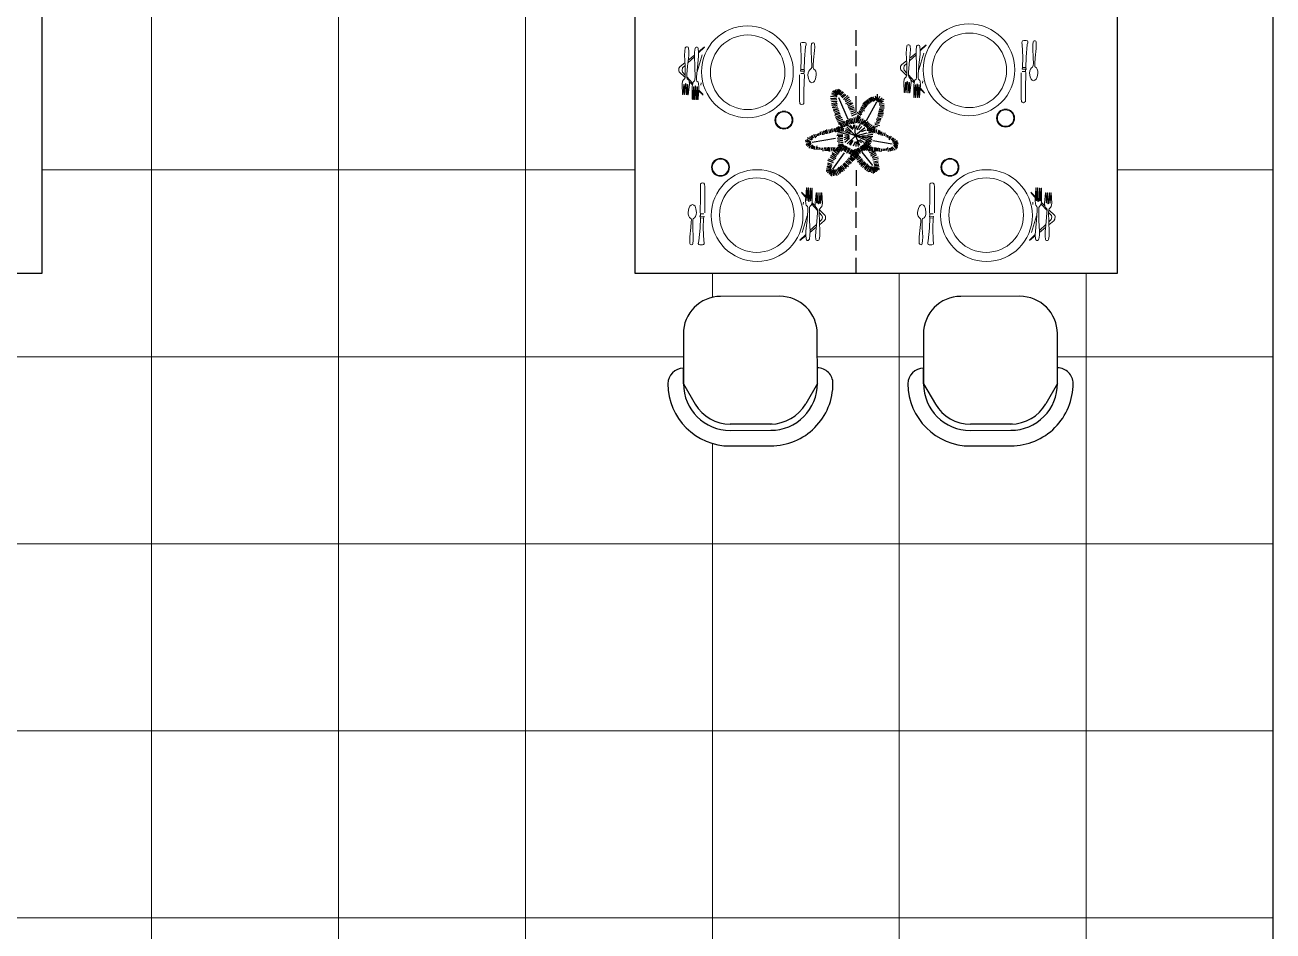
# Model space of a CAD drawing. Header units: millimetres. Extents: x 2497 to 4392, y 822 to 3100.
# Drawn here: x 3991.3 to 4391.9, y 1837.4 to 2128.2 of the extents above; entities that cross this region are included whole.
import ezdxf

# ---------------------------------------------------------------- set-up
doc = ezdxf.new("R2010")
doc.units = ezdxf.units.MM
doc.layers.add('6', color=6, linetype='Continuous')
doc.layers.add('LH', color=3, linetype='Continuous')

# ---------------------------------------------------------------- blocks, each defined once
blk = doc.blocks.new('A$C0CF827CB')
at = {"lineweight": 20}
for p, q in [((-5.12, 25), (-5.16, 23.69)), ((-4.96, 26.05), (-5.12, 25)), ((-4.82, 26.31), (-4.96, 26.05)), ((-4.55, 26.43), (-4.82, 26.31)), ((-4.55, 26.43), (-4.29, 26.42)), ((-4.29, 26.42), (-4.03, 26.28)), ((-4.03, 26.28), (-3.91, 26.02)), ((-3.91, 26.02), (-3.81, 24.96)), ((-3.81, 24.96), (-3.85, 23.65)), ((-1.98, 24.64), (-2.01, 23.46)), ((-1.81, 25.95), (-1.98, 24.64)), ((-1.67, 26.21), (-1.81, 25.95)), ((-1.4, 26.34), (-1.67, 26.21)), ((-1.14, 26.33), (-1.4, 26.34)), ((-1.4, 26.34), (-1.14, 26.33)), ((-1.14, 26.33), (-0.88, 26.19)), ((-0.88, 26.19), (-0.76, 25.92)), ((-0.76, 25.92), (-0.66, 24.6)), ((-0.66, 24.6), (-0.7, 23.42)), ((32.01, 27.45), (32, 27.05)), ((32, 27.05), (32.11, 26.52)), ((32.15, 27.7), (32.01, 27.45)), ((32.11, 26.52), (32.25, 22.44)), ((32.55, 27.82), (32.15, 27.7)), ((32.55, 27.82), (33.34, 27.8)), ((33.69, 26.47), (33.3, 22.41)), ((33.34, 27.8), (33.73, 27.66)), ((33.84, 27), (33.69, 26.47)), ((33.73, 27.66), (33.85, 27.39)), ((33.85, 27.39), (33.84, 27)), ((35.49, 26.38), (35.47, 25.26)), ((35.47, 25.26), (35.6, 22.26)), ((35.62, 27.35), (35.49, 26.38)), ((35.74, 27.62), (35.62, 27.35)), ((35.96, 27.72), (35.74, 27.62)), ((35.96, 27.72), (36.22, 27.71)), ((36.22, 27.71), (36.44, 27.6)), ((36.57, 25.23), (36.26, 22.24)), ((36.44, 27.6), (36.55, 27.33)), ((36.55, 27.33), (36.61, 26.34)), ((36.61, 26.34), (36.57, 25.23)), ((-5.16, 23.69), (-5, 20.27)), ((-5, 20.27), (-4.95, 17.5)), ((-4.21, 20.24), (-4.43, 17.49)), ((-3.85, 23.65), (-4.21, 20.24)), ((-2.01, 23.46), (-1.86, 19.91)), ((-0.7, 23.42), (-1.07, 19.88)), ((32.25, 22.44), (32.15, 19.16)), ((33.3, 22.41), (33.2, 19.13)), ((35.6, 22.26), (35.65, 20.4)), ((35.65, 20.4), (35.63, 19.74)), ((36.1, 20.38), (36.08, 19.73)), ((36.26, 22.24), (36.1, 20.38)), ((-5.13, 16.19), (-5.53, 15.81)), ((-4.98, 16.58), (-5.13, 16.19)), ((-4.95, 17.5), (-4.98, 16.58)), ((-4.43, 17.49), (-4.46, 16.57)), ((-4.46, 16.57), (-4.34, 16.17)), ((-4.34, 16.17), (-3.96, 15.76)), ((-1.86, 19.91), (-1.82, 16.75)), ((-1.82, 16.75), (-1.85, 15.83)), ((-1.3, 16.74), (-1.33, 15.82)), ((-1.07, 19.88), (-1.3, 16.74)), ((31.72, 9.18), (31.71, 17.46)), ((32.15, 19.16), (32.01, 18.64)), ((33.32, 18.6), (32.01, 18.64)), ((33.16, 17.81), (32.11, 17.85)), ((32.15, 19.16), (33.2, 19.13)), ((33.28, 17.42), (33.13, 12.42)), ((33.18, 18.34), (33.16, 17.81)), ((33.16, 17.81), (33.28, 17.42)), ((33.32, 18.6), (33.18, 18.34)), ((33.2, 19.13), (33.32, 18.6)), ((34.5, 18.05), (34.43, 17.34)), ((34.43, 17.34), (34.61, 16.19)), ((34.71, 18.63), (34.5, 18.05)), ((34.61, 16.19), (34.9, 15.41)), ((35.03, 19.06), (34.71, 18.63)), ((35.38, 19.29), (35.03, 19.06)), ((35.5, 19.41), (35.38, 19.29)), ((35.63, 19.74), (35.5, 19.41)), ((36.08, 19.73), (36.18, 19.39)), ((36.18, 19.39), (36.3, 19.27)), ((36.3, 19.27), (36.63, 19.01)), ((36.87, 16.12), (36.54, 15.36)), ((36.63, 19.01), (36.92, 18.56)), ((37.12, 17.26), (36.87, 16.12)), ((36.92, 18.56), (37.1, 17.97)), ((37.1, 17.97), (37.12, 17.26)), ((-5.81, 15.43), (-5.97, 14.38)), ((-5.97, 14.38), (-5.81, 11.09)), ((-5.53, 15.81), (-5.81, 15.43)), ((-5.68, 11.08), (-5.44, 14.36)), ((-5.44, 14.36), (-5.31, 14.36)), ((-5.31, 14.36), (-5.28, 11.07)), ((-5.15, 11.07), (-4.92, 14.48)), ((-4.92, 14.48), (-4.78, 14.61)), ((-4.65, 14.47), (-4.78, 14.61)), ((-4.62, 11.05), (-4.65, 14.47)), ((-4.26, 14.33), (-4.49, 11.05)), ((-4.13, 14.32), (-4.26, 14.33)), ((-4.1, 11.04), (-4.13, 14.32)), ((-3.61, 14.31), (-3.97, 11.03)), ((-3.96, 15.76), (-3.71, 15.36)), ((-3.71, 15.36), (-3.61, 14.31)), ((-2.54, 14.67), (-2.71, 13.62)), ((-2.71, 13.62), (-2.7, 9.55)), ((-2.57, 9.54), (-2.31, 13.61)), ((-2.4, 15.06), (-2.54, 14.67)), ((-1.99, 15.44), (-2.4, 15.06)), ((-2.31, 13.61), (-2.18, 13.61)), ((-2.18, 13.61), (-2.17, 9.53)), ((-2.04, 9.53), (-1.78, 13.73)), ((-1.85, 15.83), (-1.99, 15.44)), ((-1.78, 13.73), (-1.65, 13.85)), ((-1.52, 9.51), (-1.52, 13.72)), ((-1.33, 15.82), (-1.21, 15.42)), ((-1.21, 15.42), (-0.82, 15.01)), ((-1, 13.57), (-1.13, 13.58)), ((-0.82, 15.01), (-0.7, 14.61)), ((-0.7, 14.61), (-0.61, 13.56)), ((33.13, 12.42), (33.13, 8.22)), ((34.9, 15.41), (35.24, 15.05)), ((35.24, 15.05), (35.7, 14.84)), ((36.18, 15.02), (35.7, 14.84)), ((36.54, 15.36), (36.18, 15.02)), ((-5.81, 11.09), (-5.68, 11.08)), ((-5.28, 11.07), (-5.15, 11.07)), ((-4.49, 11.05), (-4.62, 11.05)), ((-3.97, 11.03), (-4.1, 11.04)), ((-2.7, 9.55), (-2.57, 9.54)), ((-2.17, 9.53), (-2.04, 9.53)), ((-1.39, 9.51), (-1.52, 9.51)), ((-0.86, 9.49), (-0.99, 9.5)), ((31.82, 8.26), (31.72, 9.18)), ((32.08, 7.99), (31.82, 8.26)), ((33.13, 8.22), (32.86, 7.96)), ((32.47, 7.84), (32.08, 7.99)), ((32.86, 7.96), (32.47, 7.84))]:
    blk.add_line(p, q, dxfattribs=at)
at = {"color": 255, "lineweight": 20}
for p, q in [((-1.52, 13.72), (-1.65, 13.85)), ((-1.13, 13.58), (-1.39, 9.51)), ((-0.99, 9.5), (-1, 13.57)), ((-0.61, 13.56), (-0.86, 9.49))]:
    blk.add_line(p, q, dxfattribs=at)
at = {"layer": '6', "color": 255, "lineweight": 20}
for p, q in [((-0.68, 24.84), (1.23, 26.39)), ((-0.67, 24.47), (1.23, 26.26)), ((-7, 19.54), (-6.59, 20.05)), ((-6.59, 20.05), (-5.05, 21.3)), ((-5.81, 19.63), (-5.01, 20.39)), ((-4.11, 21.24), (-2, 23.22)), ((-4.01, 22.14), (-2, 23.77)), ((0.49, 23.78), (-1.11, 18.42)), ((-7.02, 18.62), (-7, 19.54)), ((-6.9, 18.35), (-7.02, 18.62)), ((-5.01, 16.51), (-6.9, 18.35)), ((-5.97, 18.85), (-5.81, 19.63)), ((-5.85, 18.32), (-5.97, 18.85)), ((-4.96, 17.34), (-5.85, 18.32)), ((-2.54, 14.67), (-4.45, 16.77)), ((-2.62, 14.18), (-3.69, 15.23)), ((-1.52, 13.11), (-1.8, 13.39)), ((-1, 12.6), (-1.18, 12.78)), ((-1, 12.96), (-1.16, 13.14)), ((0.76, 10.89), (-0.68, 12.3)), ((0.64, 11.16), (-0.67, 12.59)), ((0.15, 14.87), (0.07, 14.07))]:
    blk.add_line(p, q, dxfattribs=at)
at = {"layer": '6', "lineweight": 20}
blk.add_line((-1.52, 13.54), (-1.73, 13.77), dxfattribs=at)
at = {"layer": '6', "color": 255, "lineweight": 20}
for centre, radius in [((14.99, 18.39), 14.73), ((15.09, 18.23), 11.97), ((26.73, 2.89), 2.89), ((26.73, 2.89), 2.63)]:
    blk.add_circle(centre, radius, dxfattribs=at)

msp = doc.modelspace()

# ---------------------------------------------------------------- linework, layer by layer
at = {"color": 6}
for p, q in [((4233.58, 2041.16), (4214.58, 2041.12)), ((4310.66, 2041.16), (4291.66, 2041.12)), ((4202.61, 2029.09), (4202.65, 2013.09)), ((4245.65, 2013.19), (4245.61, 2029.19)), ((4279.69, 2029.09), (4279.73, 2013.09)), ((4322.73, 2013.19), (4322.69, 2029.19)), ((4202.65, 2013.09), (4202.63, 2018.09)), ((4279.73, 2013.09), (4279.72, 2018.09)), ((4202.65, 2013.09), (4206.42, 2006.59)), ((4245.65, 2013.19), (4241.9, 2006.67)), ((4279.73, 2013.09), (4283.51, 2006.59)), ((4322.73, 2013.19), (4318.98, 2006.67)), ((4230.66, 2000.15), (4217.69, 2000.12)), ((4231.17, 2000.15), (4217.69, 2000.12)), ((4307.74, 2000.15), (4294.78, 2000.12)), ((4308.25, 2000.15), (4294.78, 2000.12)), ((4217.68, 1998.12), (4230.68, 1998.15)), ((4294.76, 1998.12), (4307.76, 1998.15)), ((4217.69, 1993.12), (4230.69, 1993.15)), ((4294.78, 1993.12), (4307.78, 1993.15))]:
    msp.add_line(p, q, dxfattribs=at)
at = {"color": 2}
msp.add_lwpolyline([(2596.92, 2958.72), (2496.92, 2958.72), (2496.92, 821.72), (4391.92, 821.72), (4391.92, 2958.72), (3791.92, 2958.72)], dxfattribs=at)
at = {"color": 252, "lineweight": 0}
for points in [[(4031.92, 2958.72), (4031.92, 821.72)], [(4091.92, 2958.72), (4091.92, 821.72)], [(4151.92, 2958.72), (4151.92, 821.72)], [(4187.04, 2081.72), (3996.82, 2081.72)], [(4391.92, 2081.72), (4342.04, 2081.72)], [(4211.92, 2048.54), (4211.92, 2040.81)], [(4271.92, 2048.54), (4271.92, 1778.14)], [(4331.92, 2048.54), (4331.92, 1778.14)], [(4202.63, 2021.72), (3977.49, 2021.72)], [(4279.71, 2021.72), (4245.63, 2021.72)], [(4391.92, 2021.72), (4322.71, 2021.72)], [(4211.92, 1993.96), (4211.92, 1831.04)], [(4391.92, 1961.72), (3791.92, 1961.72)], [(4391.92, 1901.72), (3791.92, 1901.72)], [(4391.92, 1841.72), (3791.92, 1841.72)]]:
    msp.add_lwpolyline(points, dxfattribs=at)
at = {"color": 6, "lineweight": 30}
for points in [[(3841.82, 2133.54), (3841.82, 2048.54), (3996.82, 2048.54), (3996.82, 2133.54)], [(4187.04, 2133.54), (4187.04, 2048.54), (4342.04, 2048.54), (4342.04, 2133.54)]]:
    msp.add_lwpolyline(points, close=True, dxfattribs=at)
at = {"color": 6}
for points in [[(4258.03, 2126.53), (4258.03, 2121.53)], [(4258.03, 2120.06), (4258.03, 2115.06)], [(4258.03, 2112.72), (4258.03, 2107.72)], [(4258.03, 2105.42), (4258.03, 2100.42)], [(4258.12, 2081.66), (4258.12, 2076.66)], [(4258.03, 2074.65), (4258.03, 2069.65)], [(4258.03, 2068.18), (4258.03, 2063.18)], [(4258.03, 2060.83), (4258.03, 2055.83)], [(4258.03, 2053.54), (4258.03, 2048.54)]]:
    msp.add_lwpolyline(points, dxfattribs=at)
for centre, radius, start, end in [((4214.61, 2029.12), 12, 90.1346, 180.1346), ((4233.61, 2029.16), 12, 0.1346, 90.1346), ((4291.69, 2029.12), 12, 90.1346, 180.1346), ((4310.69, 2029.16), 12, 0.1346, 90.1346), ((4202.65, 2013.09), 5, 90.1346, 180.1346), ((4245.65, 2013.19), 5, 0.1346, 90.1346), ((4279.73, 2013.09), 5, 90.1346, 180.1346), ((4322.73, 2013.19), 5, 0.1346, 90.1346), ((4217.65, 2013.12), 20, 180.1346, 270.1346), ((4217.65, 2013.12), 15, 180.1346, 270.1346), ((4230.65, 2013.15), 15, 270.1346, 0.1346), ((4230.65, 2013.15), 20, 270.1346, 0.1346), ((4294.73, 2013.12), 20, 180.1346, 270.1346), ((4294.73, 2013.12), 15, 180.1346, 270.1346), ((4307.73, 2013.15), 15, 270.1346, 0.1346), ((4307.73, 2013.15), 20, 270.1346, 0.1346), ((4217.66, 2013.12), 13, 210.1714, 270.1346), ((4230.63, 2013.15), 13, 270.1346, 330.0978), ((4294.75, 2013.12), 13, 210.1714, 270.1346), ((4307.71, 2013.15), 13, 270.1346, 330.0978)]:
    msp.add_arc(centre, radius, start, end, dxfattribs=at)
at = {"layer": 'LH', "color": 3}
for p, q in [((4252.02, 2106.5), (4252.08, 2107.58)), ((4252.13, 2106.21), (4252.64, 2107.75)), ((4252.29, 2106.02), (4252.84, 2107.57)), ((4251.92, 2105.1), (4249.88, 2105.33)), ((4251.79, 2104.58), (4249.88, 2104.7)), ((4251.86, 2104.18), (4249.95, 2104.06)), ((4251.98, 2103.66), (4250.19, 2103.55)), ((4252.04, 2105.39), (4250.25, 2105.79)), ((4252.04, 2105.73), (4250.32, 2106.31)), ((4252.3, 2105.79), (4250.48, 2106.93)), ((4252.27, 2105.86), (4250.81, 2107.08)), ((4252.09, 2106.33), (4251.32, 2107.3)), ((4251.66, 2107.43), (4251.59, 2107.4)), ((4255.54, 2097.91), (4252.5, 2104.87)), ((4252.53, 2106.08), (4253.33, 2107.23)), ((4252.78, 2105.79), (4253.7, 2106.88)), ((4253.09, 2105.56), (4254.01, 2106.65)), ((4253.27, 2105.21), (4254.32, 2106.19)), ((4253.64, 2104.93), (4254.75, 2105.96)), ((4254.01, 2104.35), (4255.43, 2105.56)), ((4254.44, 2104.06), (4255.8, 2105.21)), ((4254.63, 2103.66), (4256.11, 2104.41)), ((4254.75, 2103.09), (4256.48, 2104.01)), ((4261.65, 2102.17), (4260.66, 2103.55)), ((4261.96, 2102.63), (4261.03, 2103.72)), ((4262.2, 2102.91), (4261.34, 2104.01)), ((4261.39, 2097.54), (4264.68, 2103.6)), ((4262.51, 2103.09), (4261.71, 2104.35)), ((4262.88, 2103.32), (4262.14, 2104.64)), ((4263.19, 2103.72), (4262.51, 2104.87)), ((4263.81, 2103.66), (4262.94, 2105.04)), ((4264.18, 2103.89), (4263.44, 2105.21)), ((4265.03, 2103.7), (4264.05, 2104.87)), ((4265.03, 2103.7), (4264.3, 2105.44)), ((4265.03, 2103.7), (4264.93, 2106.02)), ((4265.03, 2103.7), (4266.44, 2104.91)), ((4265.03, 2103.7), (4267.04, 2104.39)), ((4265.03, 2103.7), (4266.87, 2103.81)), ((4265.03, 2103.7), (4266.45, 2103.35)), ((4265.05, 2103.68), (4265.73, 2105.37)), ((4251.86, 2103.26), (4250.13, 2102.97)), ((4251.98, 2102.91), (4250.13, 2102.4)), ((4252.16, 2101.88), (4250.44, 2101.65)), ((4252.04, 2102.45), (4250.56, 2102.11)), ((4250.68, 2101.25), (4252.29, 2101.48)), ((4252.35, 2101.3), (4250.68, 2100.61)), ((4252.53, 2100.79), (4251.05, 2100.15)), ((4252.84, 2099.81), (4251.18, 2099.23)), ((4252.59, 2100.27), (4251.24, 2099.58)), ((4255.18, 2102.74), (4256.6, 2103.37)), ((4255.43, 2102.17), (4256.97, 2103.26)), ((4255.67, 2101.76), (4257.21, 2102.45)), ((4255.8, 2101.3), (4257.4, 2101.88)), ((4256.11, 2100.96), (4257.52, 2101.3)), ((4256.35, 2100.33), (4257.71, 2100.79)), ((4256.54, 2099.75), (4258.08, 2100.38)), ((4256.72, 2099.12), (4258.26, 2099.87)), ((4259.62, 2099.18), (4258.38, 2100.15)), ((4259.93, 2099.46), (4259, 2100.44)), ((4260.05, 2100.04), (4259.19, 2100.73)), ((4260.23, 2100.5), (4259.37, 2101.3)), ((4260.73, 2100.61), (4259.62, 2101.71)), ((4260.85, 2101.19), (4259.8, 2101.99)), ((4261.1, 2101.65), (4259.99, 2102.63)), ((4261.4, 2101.88), (4260.29, 2103.2)), ((4265.13, 2099.82), (4266.83, 2099.91)), ((4265.3, 2100.35), (4266.73, 2100.31)), ((4265.37, 2100.72), (4266.76, 2100.73)), ((4265.47, 2102.61), (4267.08, 2102.42)), ((4265.5, 2101.19), (4266.98, 2101.01)), ((4265.52, 2103.04), (4267.03, 2102.93)), ((4265.55, 2101.62), (4267.06, 2101.52)), ((4265.78, 2102.08), (4267.11, 2101.95)), ((4251.42, 2098.66), (4253.03, 2099.41)), ((4253.03, 2098.89), (4251.61, 2098.14)), ((4253.46, 2098.54), (4251.73, 2097.74)), ((4253.7, 2097.91), (4251.98, 2097.28)), ((4253.95, 2097.39), (4252.16, 2096.76)), ((4252.41, 2094), (4252.29, 2095.55)), ((4254.27, 2094.9), (4252.35, 2095.59)), ((4254.2, 2096.99), (4252.41, 2096.3)), ((4253.61, 2095.11), (4252.81, 2096.68)), ((4254.03, 2095.41), (4253.16, 2096.66)), ((4253.52, 2094.06), (4253.27, 2095.55)), ((4254.53, 2095.55), (4253.7, 2096.92)), ((4255.02, 2095.8), (4254.11, 2097.35)), ((4254.73, 2097.44), (4255.18, 2095.88)), ((4255.56, 2096.06), (4255.1, 2097.74)), ((4257.89, 2092.68), (4255.11, 2095.5)), ((4257.02, 2094.7), (4255.46, 2096.02)), ((4256.11, 2096.26), (4255.57, 2097.68)), ((4256.56, 2096.39), (4255.8, 2098.15)), ((4257.09, 2094.92), (4256.29, 2096.07)), ((4256.89, 2096.56), (4256.36, 2098.23)), ((4257.3, 2096.49), (4256.94, 2098.24)), ((4257.28, 2095.15), (4257.34, 2096.24)), ((4257.8, 2096.68), (4257.42, 2098.56)), ((4257.89, 2092.68), (4257.71, 2096.24)), ((4258.02, 2094.92), (4258.38, 2095.96)), ((4258.19, 2096.8), (4258.04, 2098.71)), ((4258.19, 2097.27), (4258.99, 2098.84)), ((4258.88, 2097.28), (4258.26, 2098.08)), ((4259.25, 2098.08), (4258.45, 2098.83)), ((4259.06, 2097.62), (4258.45, 2098.31)), ((4258.45, 2094.63), (4259.43, 2096.42)), ((4259.43, 2098.6), (4258.51, 2099.41)), ((4258.72, 2096.75), (4258.67, 2098.79)), ((4258.68, 2097.11), (4259.19, 2098.55)), ((4259, 2094.63), (4259.86, 2095.61)), ((4259.09, 2096.78), (4259.72, 2098.26)), ((4259.58, 2096.53), (4260.3, 2098.18)), ((4260.74, 2097.72), (4259.74, 2096.45)), ((4260.11, 2096.25), (4261.2, 2097.6)), ((4260.59, 2095.91), (4261.43, 2097.19)), ((4260.96, 2095.62), (4261.94, 2097.28)), ((4261.29, 2095.46), (4262.33, 2096.86)), ((4261.47, 2095.08), (4262.69, 2096.4)), ((4261.68, 2094.25), (4261.97, 2095.78)), ((4261.92, 2094.8), (4263.22, 2096.2)), ((4262.11, 2094.2), (4262.38, 2095.56)), ((4262.24, 2094.55), (4263.7, 2095.78)), ((4263.73, 2095.87), (4264.94, 2095.65)), ((4264.07, 2096.37), (4265.6, 2096.02)), ((4264.1, 2096.79), (4265.44, 2096.68)), ((4264.47, 2097.24), (4265.55, 2097)), ((4264.5, 2098.13), (4266.04, 2097.95)), ((4264.71, 2097.68), (4265.88, 2097.5)), ((4264.87, 2098.59), (4266.15, 2098.27)), ((4265.06, 2099.45), (4266.79, 2099.41)), ((4265.07, 2099.07), (4266.53, 2098.81)), ((4243.54, 2090.67), (4242.25, 2091.53)), ((4243.85, 2091.3), (4242.49, 2091.99)), ((4244.03, 2091.53), (4243.11, 2092.33)), ((4244.22, 2091.76), (4243.6, 2092.62)), ((4251.46, 2091.85), (4244, 2090.51)), ((4244.4, 2091.93), (4244.03, 2092.79)), ((4245.14, 2091.93), (4244.52, 2093.08)), ((4245.32, 2092.39), (4245.2, 2093.2)), ((4245.76, 2092.62), (4245.76, 2093.31)), ((4246.25, 2092.79), (4246.19, 2093.48)), ((4246.8, 2093.02), (4246.68, 2094)), ((4247.42, 2093.02), (4247.23, 2094.06)), ((4247.85, 2093.14), (4247.73, 2094.23)), ((4248.28, 2093.37), (4248.1, 2094.29)), ((4248.59, 2093.26), (4248.34, 2094.52)), ((4248.96, 2093.43), (4248.71, 2094.69)), ((4249.51, 2093.54), (4249.45, 2094.75)), ((4250.01, 2093.6), (4249.95, 2094.69)), ((4250.5, 2093.83), (4250.38, 2094.98)), ((4251.05, 2094), (4250.99, 2094.92)), ((4251.55, 2093.89), (4251.36, 2095.09)), ((4251.98, 2094), (4251.86, 2095.38)), ((4253.83, 2092.76), (4251.91, 2092.68)), ((4253.79, 2093.12), (4252.04, 2093.24)), ((4253.77, 2091.71), (4252.04, 2091.89)), ((4254, 2094.02), (4252.11, 2094.35)), ((4254.03, 2094.43), (4252.2, 2094.98)), ((4254, 2093.49), (4252.24, 2093.79)), ((4253.78, 2092.3), (4252.26, 2092.31)), ((4252.9, 2093.94), (4252.78, 2095.21)), ((4254.01, 2094.23), (4253.95, 2094.98)), ((4255.85, 2092.85), (4254.03, 2093.45)), ((4255.86, 2092.39), (4254.13, 2092.05)), ((4255.86, 2092.16), (4254.26, 2091.41)), ((4257.89, 2092.68), (4254.35, 2093.93)), ((4255.92, 2092.57), (4254.44, 2092.68)), ((4255.92, 2091.82), (4254.44, 2090.49)), ((4256.27, 2093.47), (4254.72, 2094.37)), ((4256.46, 2093.97), (4254.81, 2094.94)), ((4257.89, 2092.68), (4255.25, 2090.06)), ((4257.89, 2092.68), (4259.19, 2089.63)), ((4261.43, 2092.15), (4257.89, 2092.68)), ((4261.07, 2091.29), (4257.89, 2092.68)), ((4257.95, 2092.97), (4260.85, 2095.32)), ((4257.95, 2092.68), (4261.65, 2093.6)), ((4259.86, 2094.06), (4261.16, 2094.63)), ((4261.82, 2092.52), (4259.86, 2092.68)), ((4261.26, 2091.79), (4259.86, 2092.1)), ((4261.34, 2091.68), (4262.77, 2091.17)), ((4261.55, 2092.23), (4263.12, 2091.49)), ((4263.14, 2091.96), (4261.66, 2092.63)), ((4261.7, 2092.81), (4263.48, 2092.49)), ((4261.83, 2093.35), (4263.41, 2093.08)), ((4262.06, 2093.81), (4263.57, 2093.66)), ((4262.1, 2094.33), (4263.81, 2093.92)), ((4262.51, 2094.09), (4264.14, 2095.33)), ((4262.53, 2094.04), (4262.84, 2095.22)), ((4263.03, 2094.1), (4263.19, 2095.01)), ((4263.05, 2094.61), (4264.06, 2094.63)), ((4263.2, 2094.97), (4264.12, 2094.92)), ((4263.44, 2095.4), (4264.53, 2095.24)), ((4263.56, 2093.87), (4263.81, 2095)), ((4264.03, 2093.59), (4264.21, 2094.67)), ((4264.51, 2093.48), (4264.7, 2094.68)), ((4265.05, 2093.31), (4265.43, 2094.54)), ((4265.4, 2093.1), (4265.78, 2094.33)), ((4265.72, 2093.18), (4266, 2094.08)), ((4266.13, 2092.91), (4266.36, 2093.98)), ((4266.54, 2092.75), (4266.83, 2093.76)), ((4267.16, 2092.69), (4267.38, 2093.65)), ((4267.68, 2092.4), (4267.82, 2093.08)), ((4268.15, 2092.18), (4268.23, 2092.86)), ((4268.56, 2091.9), (4268.77, 2092.69)), ((4268.69, 2091.43), (4269.43, 2092.51)), ((4269.43, 2091.35), (4269.89, 2092.17)), ((4269.6, 2091.16), (4270.3, 2091.95)), ((4269.76, 2090.91), (4270.76, 2091.61)), ((4243.52, 2090.44), (4241.82, 2091.12)), ((4243.52, 2090.44), (4241.84, 2090.7)), ((4242.02, 2090.12), (4243.52, 2090.44)), ((4243.52, 2090.44), (4242.05, 2089.51)), ((4243.52, 2090.44), (4242.06, 2091)), ((4242.09, 2089.78), (4243.52, 2090.44)), ((4243.52, 2090.44), (4242.32, 2089.75)), ((4243.52, 2090.44), (4242.44, 2089.27)), ((4243.54, 2090.27), (4242.86, 2089.29)), ((4244.04, 2089.74), (4242.89, 2088.74)), ((4244.27, 2089.56), (4243.57, 2088.56)), ((4244.51, 2089.38), (4244.11, 2088.4)), ((4244.73, 2089.26), (4244.57, 2088.33)), ((4245.44, 2089.44), (4245.12, 2088.17)), ((4245.73, 2089.03), (4245.81, 2088.22)), ((4246.21, 2088.91), (4246.37, 2088.24)), ((4246.73, 2088.86), (4246.83, 2088.18)), ((4247.32, 2088.77), (4247.43, 2087.79)), ((4247.92, 2088.92), (4247.99, 2087.87)), ((4248.36, 2088.91), (4248.51, 2087.82)), ((4248.84, 2088.79), (4248.88, 2087.85)), ((4249.11, 2088.98), (4249.17, 2087.69)), ((4249.51, 2088.9), (4249.57, 2087.61)), ((4250.08, 2088.92), (4250.31, 2087.73)), ((4250.57, 2088.98), (4250.77, 2087.9)), ((4252.28, 2086.72), (4250.95, 2087.76)), ((4251.1, 2088.88), (4251.26, 2087.73)), ((4252.63, 2087.05), (4251.37, 2088.19)), ((4251.68, 2088.84), (4251.84, 2087.93)), ((4252.79, 2087.48), (4251.82, 2088.57)), ((4253.81, 2091.11), (4252.04, 2090.82)), ((4252.13, 2089.07), (4252.24, 2087.85)), ((4252.18, 2091.44), (4253.79, 2091.29)), ((4253.23, 2087.99), (4252.19, 2088.98)), ((4253.95, 2089.54), (4252.2, 2089.37)), ((4253.87, 2090.56), (4252.29, 2090.29)), ((4253.81, 2090.04), (4252.34, 2089.69)), ((4253.66, 2088.43), (4252.38, 2089.49)), ((4253.95, 2090.12), (4252.5, 2088.68)), ((4252.58, 2089.06), (4252.79, 2087.69)), ((4254.13, 2088.89), (4252.75, 2089.9)), ((4254.28, 2089.7), (4252.99, 2088.28)), ((4253, 2089.16), (4253.25, 2087.63)), ((4253.46, 2089.34), (4253.65, 2088.08)), ((4254.63, 2089.5), (4253.52, 2087.94)), ((4255.11, 2089.27), (4254.08, 2087.8)), ((4254.09, 2089.37), (4254.21, 2087.86)), ((4255.35, 2088.92), (4254.49, 2087.4)), ((4254.61, 2089.32), (4254.73, 2088.58)), ((4255.69, 2088.8), (4254.94, 2087.04)), ((4256.09, 2088.56), (4255.43, 2087.19)), ((4256.61, 2088.3), (4255.71, 2086.81)), ((4256.83, 2091.4), (4255.81, 2089.93)), ((4256.18, 2086.75), (4257.01, 2088.14)), ((4257.07, 2091.05), (4256.21, 2089.52)), ((4256.25, 2087.95), (4256.6, 2085.93)), ((4257.9, 2088.26), (4256.42, 2087.18)), ((4258.29, 2087.71), (4256.66, 2086.72)), ((4257.18, 2088.08), (4256.67, 2086.35)), ((4256.78, 2087.97), (4257.2, 2086.11)), ((4257.15, 2088.14), (4257.79, 2086.34)), ((4257.81, 2090.69), (4257.16, 2089.32)), ((4257.19, 2087.65), (4258.64, 2086.39)), ((4257.7, 2087.9), (4257.27, 2086.35)), ((4257.61, 2088.41), (4258.22, 2086.72)), ((4258.14, 2087.63), (4257.83, 2086.14)), ((4258.08, 2090.84), (4257.95, 2089.23)), ((4258.03, 2088.4), (4258.79, 2086.82)), ((4258.65, 2087.53), (4258.06, 2085.87)), ((4258.33, 2088.61), (4259.34, 2086.98)), ((4258.45, 2090.84), (4258.69, 2089.23)), ((4258.75, 2088.8), (4259.5, 2087.48)), ((4258.88, 2091.3), (4259.8, 2090.38)), ((4259.27, 2089.08), (4259.97, 2087.49)), ((4259.31, 2091.47), (4260.54, 2090.61)), ((4260.29, 2087.84), (4259.62, 2089.31)), ((4259.77, 2089.42), (4260.9, 2088.01)), ((4260.15, 2089.72), (4259.83, 2088.49)), ((4260.01, 2089.39), (4261.6, 2088.09)), ((4260.59, 2089.5), (4260.18, 2087.99)), ((4260.22, 2089.74), (4261.24, 2088.5)), ((4260.4, 2089.75), (4261.94, 2088.62)), ((4260.56, 2090.13), (4262.23, 2089.19)), ((4260.59, 2090.1), (4262.06, 2090.96)), ((4261, 2089.35), (4260.64, 2088.01)), ((4260.7, 2089.95), (4261.74, 2088.84)), ((4260.74, 2090.63), (4262.3, 2089.76)), ((4261.01, 2089.59), (4262.39, 2090.52)), ((4261.06, 2090.9), (4262.67, 2090.21)), ((4261.07, 2090.31), (4262.09, 2088.87)), ((4261.14, 2091.26), (4262.98, 2090.69)), ((4261.44, 2089.31), (4261.21, 2088.11)), ((4261.38, 2089.12), (4262.52, 2089.99)), ((4261.87, 2089.04), (4261.61, 2088.15)), ((4261.77, 2088.56), (4262.85, 2089.55)), ((4261.89, 2088.11), (4263.26, 2089.12)), ((4262.45, 2089.01), (4262.17, 2087.89)), ((4262.2, 2087.76), (4263.63, 2088.65)), ((4262.4, 2087.33), (4264.16, 2088)), ((4262.99, 2089.06), (4262.68, 2088.01)), ((4262.74, 2086.8), (4264.05, 2087.63)), ((4263.47, 2088.95), (4263.12, 2087.79)), ((4263.48, 2091.18), (4269.65, 2090.06)), ((4264.03, 2088.87), (4263.83, 2087.59)), ((4264.44, 2088.9), (4264.24, 2087.63)), ((4264.69, 2088.69), (4264.55, 2087.76)), ((4265.17, 2088.76), (4264.92, 2087.69)), ((4265.62, 2088.72), (4265.44, 2087.68)), ((4266.2, 2088.51), (4265.98, 2087.55)), ((4266.8, 2088.54), (4266.62, 2087.87)), ((4267.32, 2088.53), (4267.08, 2087.89)), ((4267.8, 2088.6), (4267.64, 2087.8)), ((4268.13, 2088.97), (4268.32, 2087.68)), ((4268.83, 2088.72), (4268.88, 2087.79)), ((4269.06, 2088.82), (4269.35, 2087.8)), ((4269.31, 2088.98), (4269.91, 2087.91)), ((4269.56, 2089.13), (4270.6, 2088.02)), ((4269.91, 2090.66), (4271.34, 2091.21)), ((4270.07, 2089.62), (4270.99, 2088.37)), ((4270.12, 2090.17), (4271.4, 2091.06)), ((4270.24, 2089.81), (4271.17, 2090.69)), ((4270.24, 2089.81), (4271.57, 2090.56)), ((4270.24, 2089.81), (4271.53, 2090.07)), ((4270.27, 2089.73), (4271.46, 2089.6)), ((4271.52, 2089.2), (4270.27, 2089.73)), ((4270.44, 2089.62), (4271.34, 2088.8)), ((4250.44, 2083.45), (4249, 2083.94)), ((4250.77, 2084.04), (4249.04, 2084.73)), ((4250.83, 2084.56), (4249.17, 2085.22)), ((4251.09, 2084.91), (4249.74, 2085.87)), ((4251.55, 2085.29), (4249.92, 2086.38)), ((4252.04, 2086.32), (4250.35, 2087.17)), ((4251.65, 2085.83), (4250.43, 2086.79)), ((4254.26, 2087.22), (4250.49, 2081.98)), ((4253.82, 2083.57), (4254.83, 2082.15)), ((4255.07, 2082.56), (4254.12, 2083.86)), ((4254.24, 2084), (4255.63, 2082.85)), ((4254.62, 2084.4), (4255.87, 2083.39)), ((4255.04, 2084.7), (4256.29, 2083.83)), ((4255.33, 2085.13), (4256.62, 2083.93)), ((4257.01, 2084.42), (4255.6, 2085.49)), ((4256.06, 2085.73), (4257.38, 2084.83)), ((4256.16, 2086.27), (4257.68, 2085.12)), ((4256.61, 2086.78), (4257.97, 2085.56)), ((4258.34, 2087.16), (4256.93, 2086.4)), ((4256.95, 2087.24), (4258.34, 2085.96)), ((4257.25, 2085.96), (4258.77, 2086.87)), ((4259, 2086.49), (4257.59, 2085.43)), ((4259.24, 2086.03), (4257.91, 2085.29)), ((4259.64, 2085.69), (4258.29, 2084.82)), ((4259.97, 2085.25), (4258.47, 2084.25)), ((4258.99, 2083.9), (4260.07, 2085.1)), ((4260.34, 2084.78), (4259.19, 2083.47)), ((4260.75, 2084.35), (4259.64, 2083.32)), ((4261.1, 2084.04), (4259.64, 2082.8)), ((4259.95, 2087.44), (4263.32, 2083.18)), ((4261.31, 2083.75), (4260.11, 2082.48)), ((4261.72, 2083.63), (4260.63, 2082.21)), ((4262.78, 2086.25), (4264.51, 2087.17)), ((4263.19, 2085.83), (4264.64, 2086.64)), ((4263.42, 2085.45), (4265.13, 2085.94)), ((4263.42, 2084.93), (4265.21, 2085.44)), ((4263.69, 2084.31), (4265.17, 2084.65)), ((4263.73, 2083.84), (4265.12, 2084.16)), ((4263.91, 2083.49), (4265.33, 2083.65)), ((4250.01, 2081.51), (4248.41, 2081.24)), ((4250.11, 2081.74), (4248.48, 2081.5)), ((4249.94, 2081.93), (4248.55, 2082.1)), ((4250.08, 2082.28), (4248.68, 2082.58)), ((4250.14, 2082.66), (4248.74, 2082.96)), ((4249.8, 2081.27), (4248.83, 2080.82)), ((4250.36, 2082.98), (4249, 2083.45)), ((4249.16, 2080.52), (4249.21, 2080.47)), ((4249.93, 2081.42), (4249.43, 2080.28)), ((4250.25, 2081.8), (4249.86, 2079.93)), ((4250.3, 2081.85), (4250.14, 2079.71)), ((4250.48, 2081.65), (4250.78, 2079.86)), ((4250.78, 2081.82), (4251.26, 2080.05)), ((4251.09, 2081.84), (4251.84, 2079.94)), ((4251.61, 2081.97), (4252.4, 2080.23)), ((4251.94, 2082.22), (4252.93, 2080.58)), ((4252.33, 2082.57), (4253.27, 2081.04)), ((4252.75, 2082.65), (4253.81, 2081.26)), ((4252.99, 2082.92), (4254.32, 2081.53)), ((4253.37, 2083.19), (4254.37, 2082.04)), ((4262.08, 2083.24), (4260.92, 2081.72)), ((4262.38, 2082.96), (4261.41, 2081.31)), ((4262.88, 2082.78), (4261.94, 2080.96)), ((4263.18, 2082.72), (4262.52, 2081.01)), ((4263.47, 2082.53), (4262.99, 2080.78)), ((4263.73, 2082.76), (4263.6, 2080.56)), ((4263.73, 2082.76), (4265.43, 2082.77)), ((4263.73, 2082.76), (4264.6, 2081.22)), ((4263.73, 2082.76), (4264.37, 2081.06)), ((4263.73, 2082.76), (4263.9, 2080.75)), ((4263.73, 2082.76), (4265.03, 2081.53)), ((4263.73, 2082.76), (4265.49, 2081.9)), ((4263.73, 2082.76), (4265.44, 2082.17)), ((4263.93, 2083.11), (4265.35, 2083.27))]:
    msp.add_line(p, q, dxfattribs=at)

# ---------------------------------------------------------------- block references
at = {"color": 6}
for p in [(4208.18, 2094.83), (4279.32, 2095.46)]:
    msp.add_blockref('A$C0CF827CB', p, dxfattribs=at)
at = {"color": 6, "rotation": 180}
for p in [(4241.27, 2085.45), (4314.92, 2085.45)]:
    msp.add_blockref('A$C0CF827CB', p, dxfattribs=at)

doc.saveas('drawing.dxf')
